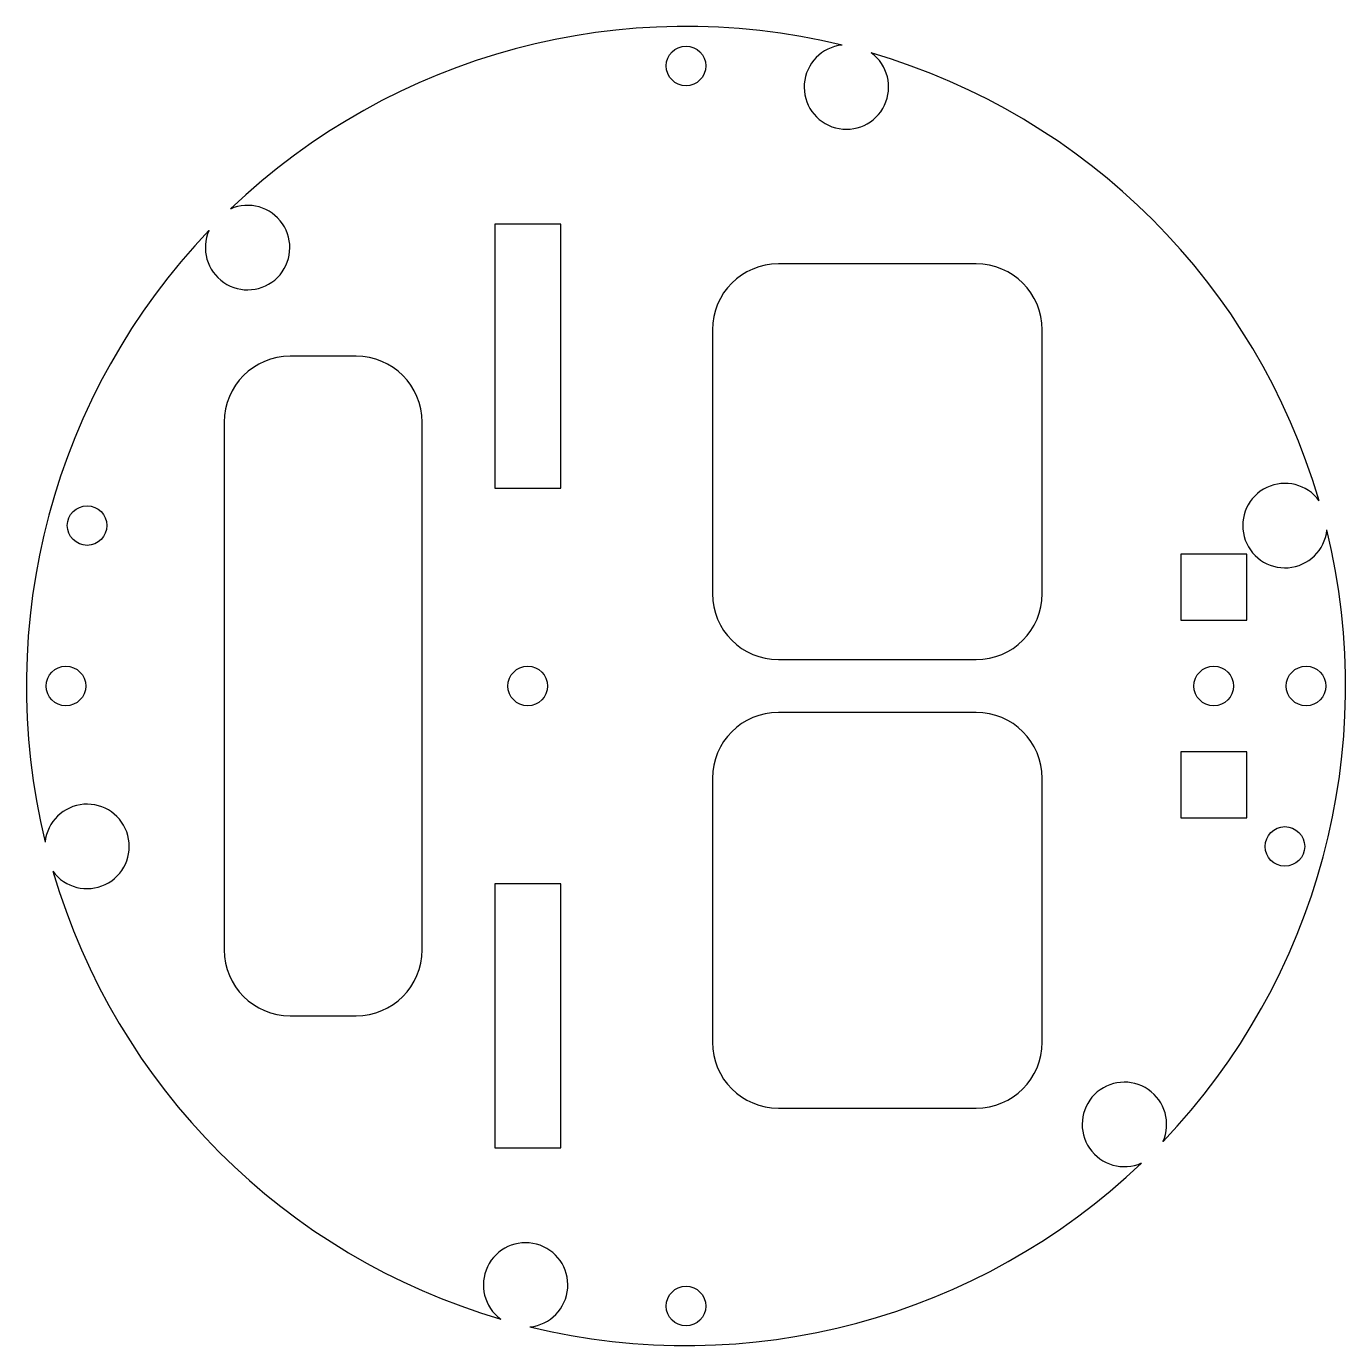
# Model space of a CAD drawing. Header units: millimetres. Extents: x -50 to 50, y -50 to 50.
import ezdxf

# ---------------------------------------------------------------- set-up
doc = ezdxf.new("R2010")
doc.units = ezdxf.units.MM

msp = doc.modelspace()

# ---------------------------------------------------------------- linework, layer by layer
at = {"color": 7, "linetype": 'Continuous', "lineweight": 25}
for p, q in [((-14.5, 35), (-14.5, 15)), ((-9.5, 35), (-14.5, 35)), ((-9.5, 15), (-9.5, 35)), ((22, 32), (7, 32)), ((2, 27), (2, 7)), ((27, 7), (27, 27)), ((-25, 25), (-30, 25)), ((-35, 20), (-35, -20)), ((-20, -20), (-20, 20)), ((-14.5, 15), (-9.5, 15)), ((37.5, 10), (37.5, 5)), ((42.5, 10), (37.5, 10)), ((42.5, 5), (42.5, 10)), ((37.5, 5), (42.5, 5)), ((7, 2), (22, 2)), ((22, -2), (7, -2)), ((37.5, -5), (37.5, -10)), ((42.5, -5), (37.5, -5)), ((42.5, -10), (42.5, -5)), ((2, -7), (2, -27)), ((27, -27), (27, -7)), ((37.5, -10), (42.5, -10)), ((-14.5, -15), (-14.5, -35)), ((-9.5, -15), (-14.5, -15)), ((-9.5, -35), (-9.5, -15)), ((-30, -25), (-25, -25)), ((7, -32), (22, -32)), ((-14.5, -35), (-9.5, -35))]:
    msp.add_line(p, q, dxfattribs=at)
for centre in [(0, 47), (-45.4, 12.16), (-47, 0), (-12, 0), (40, 0), (47, 0), (45.4, -12.16), (0, -47)]:
    msp.add_circle(centre, 1.5, dxfattribs=at)
for centre, radius, start, end in [((0, 0), 50, 76.3162, 133.6838), ((12.16, 45.4), 3.2, 96.0324, 53.9676), ((0, 0), 50, 16.3162, 73.6838), ((-33.23, 33.23), 3.2, 156.0324, 113.9676), ((0, 0), 50, 136.3162, 193.6838), ((7, 27), 5, 90, 180), ((22, 27), 5, 0, 90), ((-30, 20), 5, 90, 180), ((-25, 20), 5, 0, 90), ((45.4, 12.16), 3.2, 36.0324, 353.9676), ((0, 0), 50, 316.3162, 13.6838), ((7, 7), 5, 180, 270), ((22, 7), 5, 270, 0), ((7, -7), 5, 90, 180), ((22, -7), 5, 0, 90), ((-45.4, -12.16), 3.2, 216.0324, 173.9676), ((0, 0), 50, 196.3162, 253.6838), ((-30, -20), 5, 180, 270), ((-25, -20), 5, 270, 0), ((7, -27), 5, 180, 270), ((22, -27), 5, 270, 0), ((33.23, -33.23), 3.2, 336.0324, 293.9676), ((0, 0), 50, 256.3162, 313.6838), ((-12.16, -45.4), 3.2, 276.0324, 233.9676)]:
    msp.add_arc(centre, radius, start, end, dxfattribs=at)

doc.saveas('drawing.dxf')
